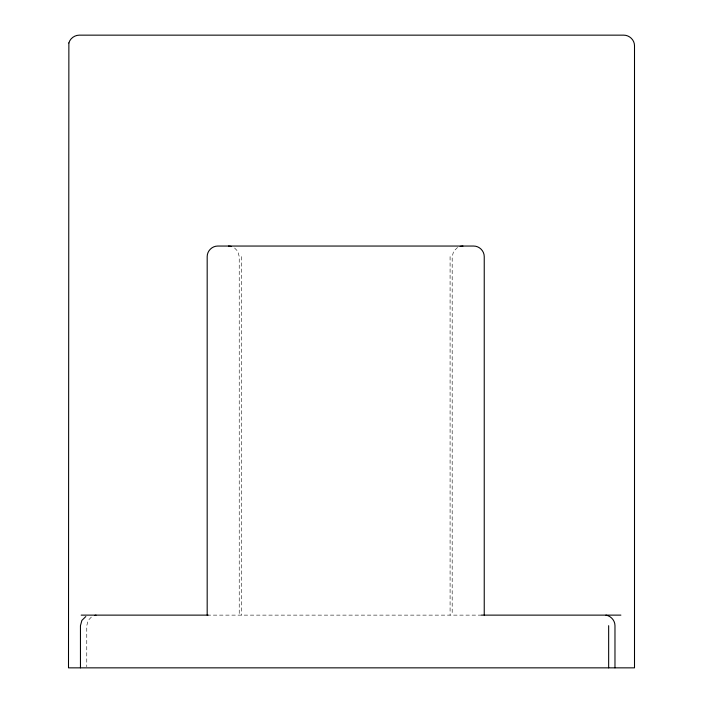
<?xml version="1.0" encoding="UTF-8"?>
<svg xmlns="http://www.w3.org/2000/svg" width="703" height="703" viewBox="0 0 703 703"><rect width="100%" height="100%" fill="white"/><g stroke="black" fill="none" stroke-linecap="round" stroke-linejoin="round"><path stroke-width="0.53" stroke-dasharray="3.52 2.64" d="M91.364 617.093L88.191 620.398L86.768 625.67L86.768 666.769M457.565 247.465L453.628 251.323L452.187 256.595L452.187 615.125M207.183 615.125L480.878 615.125M234.591 248.018L237.79 251.323L239.231 256.595L239.231 615.125M450.087 256.595L450.087 615.125M241.331 256.595L241.331 615.125"/><path stroke-width="1.05" d="M85.828 616.54L81.891 620.398L80.45 625.67L80.45 667.85M94.668 615.485L96.012 615.125M460.157 246.41L462.943 246.05M81.188 615.125L208.237 615.125M481.291 615.125L620.898 615.125M228.475 246.05L231.261 246.41M605.933 615.125C610.96 616.013 614.993 620.503 614.976 625.67L614.976 667.85M608.657 625.67L608.657 667.85M484.235 615.125L484.235 256.595C484.27 250.953 479.341 246.015 473.699 246.05L217.719 246.05C212.078 246.015 207.148 250.953 207.183 256.595L207.183 615.125M68.868 42.962L68.499 667.85L634.501 667.85L634.501 45.695C634.528 39.957 629.396 35.106 623.71 35.15L79.29 35.15C74.58 35.176 70.151 38.401 68.868 42.962"/></g></svg>
